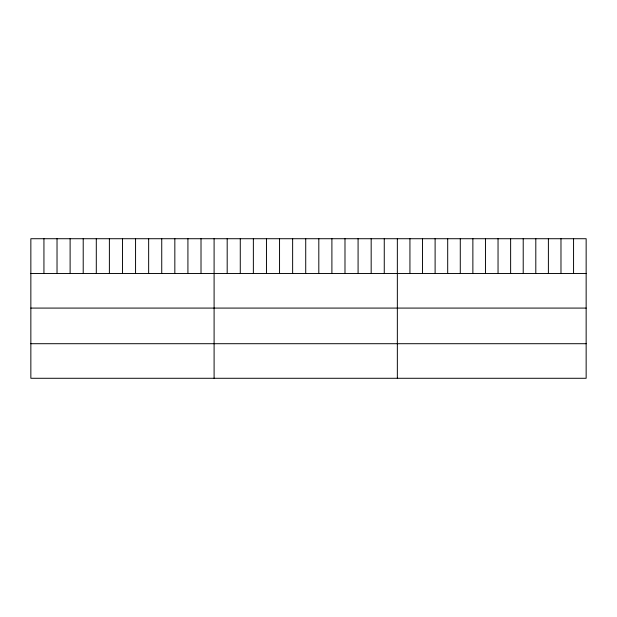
<?xml version="1.0" encoding="UTF-8"?>
<svg xmlns="http://www.w3.org/2000/svg" width="617" height="617" viewBox="0 0 617 617"><rect width="100%" height="100%" fill="white"/><g stroke="black" fill="none" stroke-linecap="round" stroke-linejoin="round"><path stroke-width="0.93" d="M586.15 273.508L586.15 378.283L30.85 378.283L30.85 238.717L586.15 238.717L586.15 273.508L30.85 273.508M30.85 308.084L586.15 308.084M30.85 343.708L586.15 343.708M573.563 238.717L573.563 273.508M560.976 238.717L560.976 273.508M548.39 238.717L548.39 273.508M535.803 238.717L535.803 273.508M523.216 238.717L523.216 273.508M510.629 238.717L510.629 273.508M498.042 238.717L498.042 273.508M485.456 238.717L485.456 273.508M472.869 238.717L472.869 273.508M460.282 238.717L460.282 273.508M447.695 238.717L447.695 273.508M435.108 238.717L435.108 273.508M422.522 238.717L422.522 273.508M409.935 238.717L409.935 273.508M397.348 238.717L397.348 378.283M384.26 238.717L384.26 273.508M371.172 238.717L371.172 273.508M358.084 238.717L358.084 273.508M344.988 238.717L344.988 273.508M331.9 238.717L331.9 273.508M318.812 238.717L318.812 273.508M305.724 238.717L305.724 273.508M292.635 238.717L292.635 273.508M279.547 238.717L279.547 273.508M266.459 238.717L266.459 273.508M253.363 238.717L253.363 273.508M240.275 238.717L240.275 273.508M227.187 238.717L227.187 273.508M214.099 238.717L214.099 378.283M201.011 238.717L201.011 273.508M187.923 238.717L187.923 273.508M174.835 238.717L174.835 273.508M161.739 238.717L161.739 273.508M148.651 238.717L148.651 273.508M135.563 238.717L135.563 273.508M122.475 238.717L122.475 273.508M109.386 238.717L109.386 273.508M96.298 238.717L96.298 273.508M83.21 238.717L83.21 273.508M70.114 238.717L70.114 273.508M57.026 238.717L57.026 273.508M43.938 238.717L43.938 273.508"/></g></svg>
